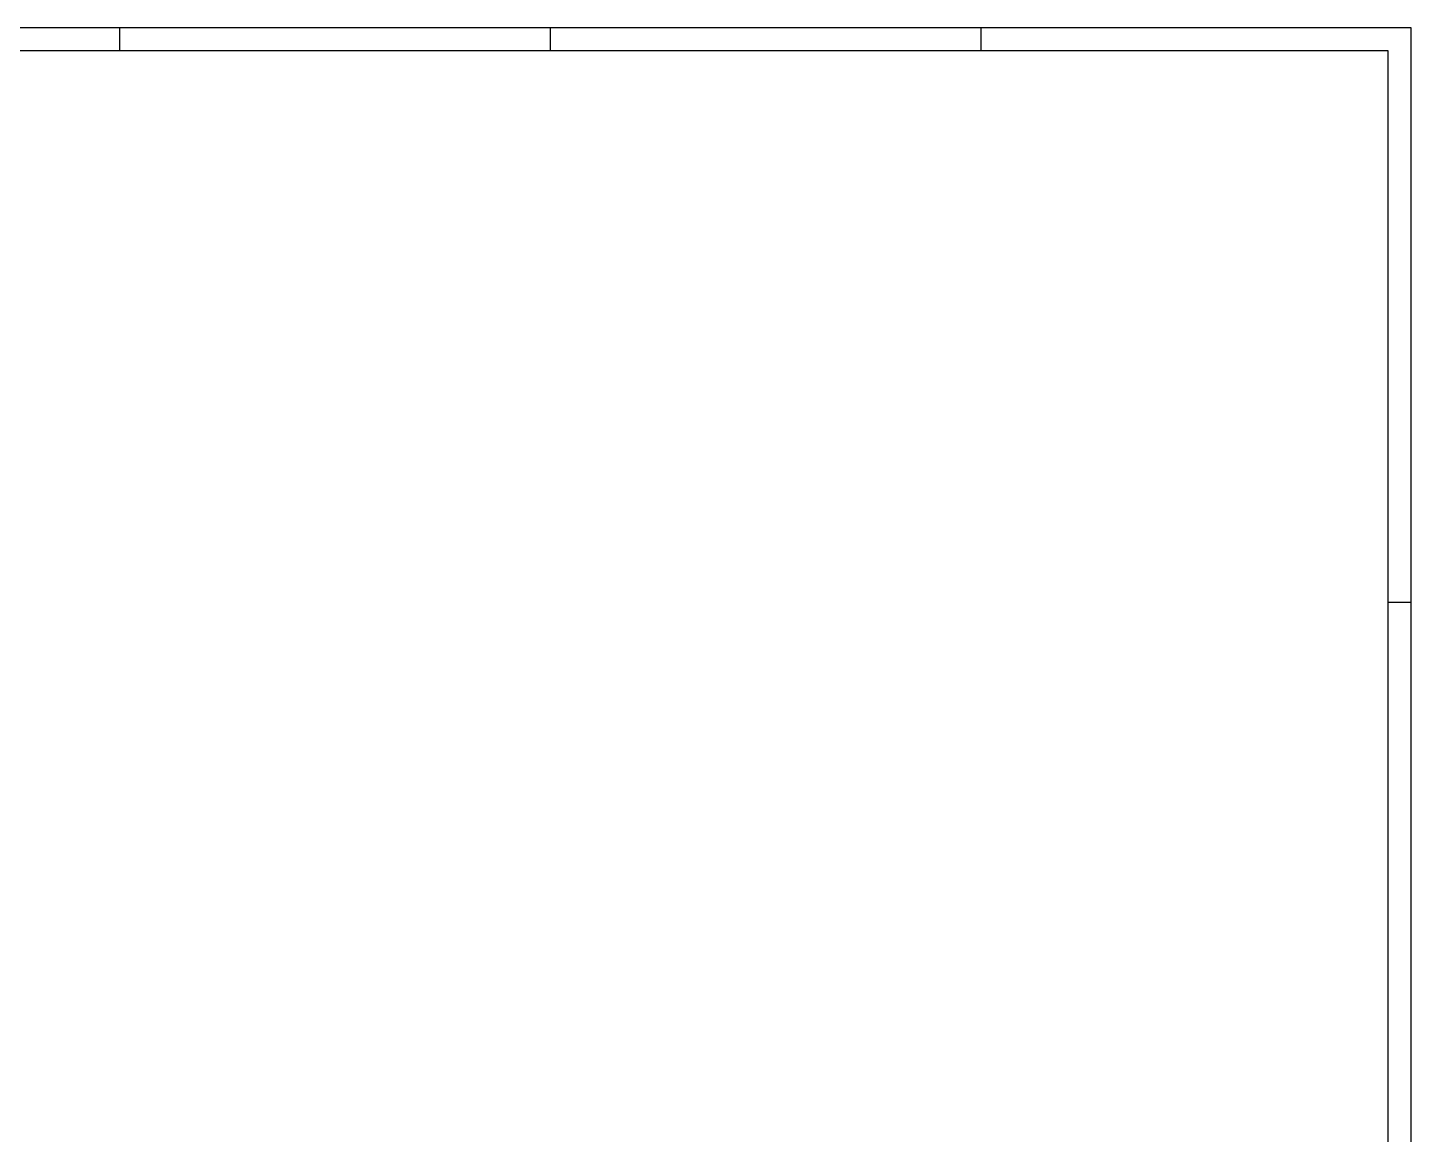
# Model space of a CAD drawing. Header units: millimetres. Extents: x 0 to 687901, y 0 to 346525.
# Drawn here: x 6024 to 6618, y 4169 to 4644 of the extents above; entities that cross this region are included whole.
import ezdxf

# ---------------------------------------------------------------- set-up
doc = ezdxf.new("R2010")
doc.units = ezdxf.units.MM
doc.layers.add('ARQ_Prancha', color=7, linetype='Continuous')
doc.layers.add('ARQ_Prancha lin_grossa', color=111, linetype='Continuous')

msp = doc.modelspace()

# ---------------------------------------------------------------- linework, layer by layer
at = {"layer": 'ARQ_Prancha'}
for p, q in [((6063.07, 4644.3), (6063.07, 4634.3)), ((6248.07, 4644.3), (6248.07, 4634.3)), ((6433.07, 4644.3), (6433.07, 4634.3)), ((6618.07, 4397.3), (6608.07, 4397.3))]:
    msp.add_line(p, q, dxfattribs=at)
msp.add_lwpolyline([(5429.07, 3803.3), (6618.07, 3803.3), (6618.07, 4644.3), (5429.07, 4644.3)], close=True, dxfattribs=at)
at = {"layer": 'ARQ_Prancha lin_grossa'}
msp.add_lwpolyline([(6608.07, 3813.3), (6608.07, 4634.3), (5454.07, 4634.3), (5454.07, 3813.3), (6608.07, 3813.3)], close=True, dxfattribs=at)

doc.saveas('drawing.dxf')
